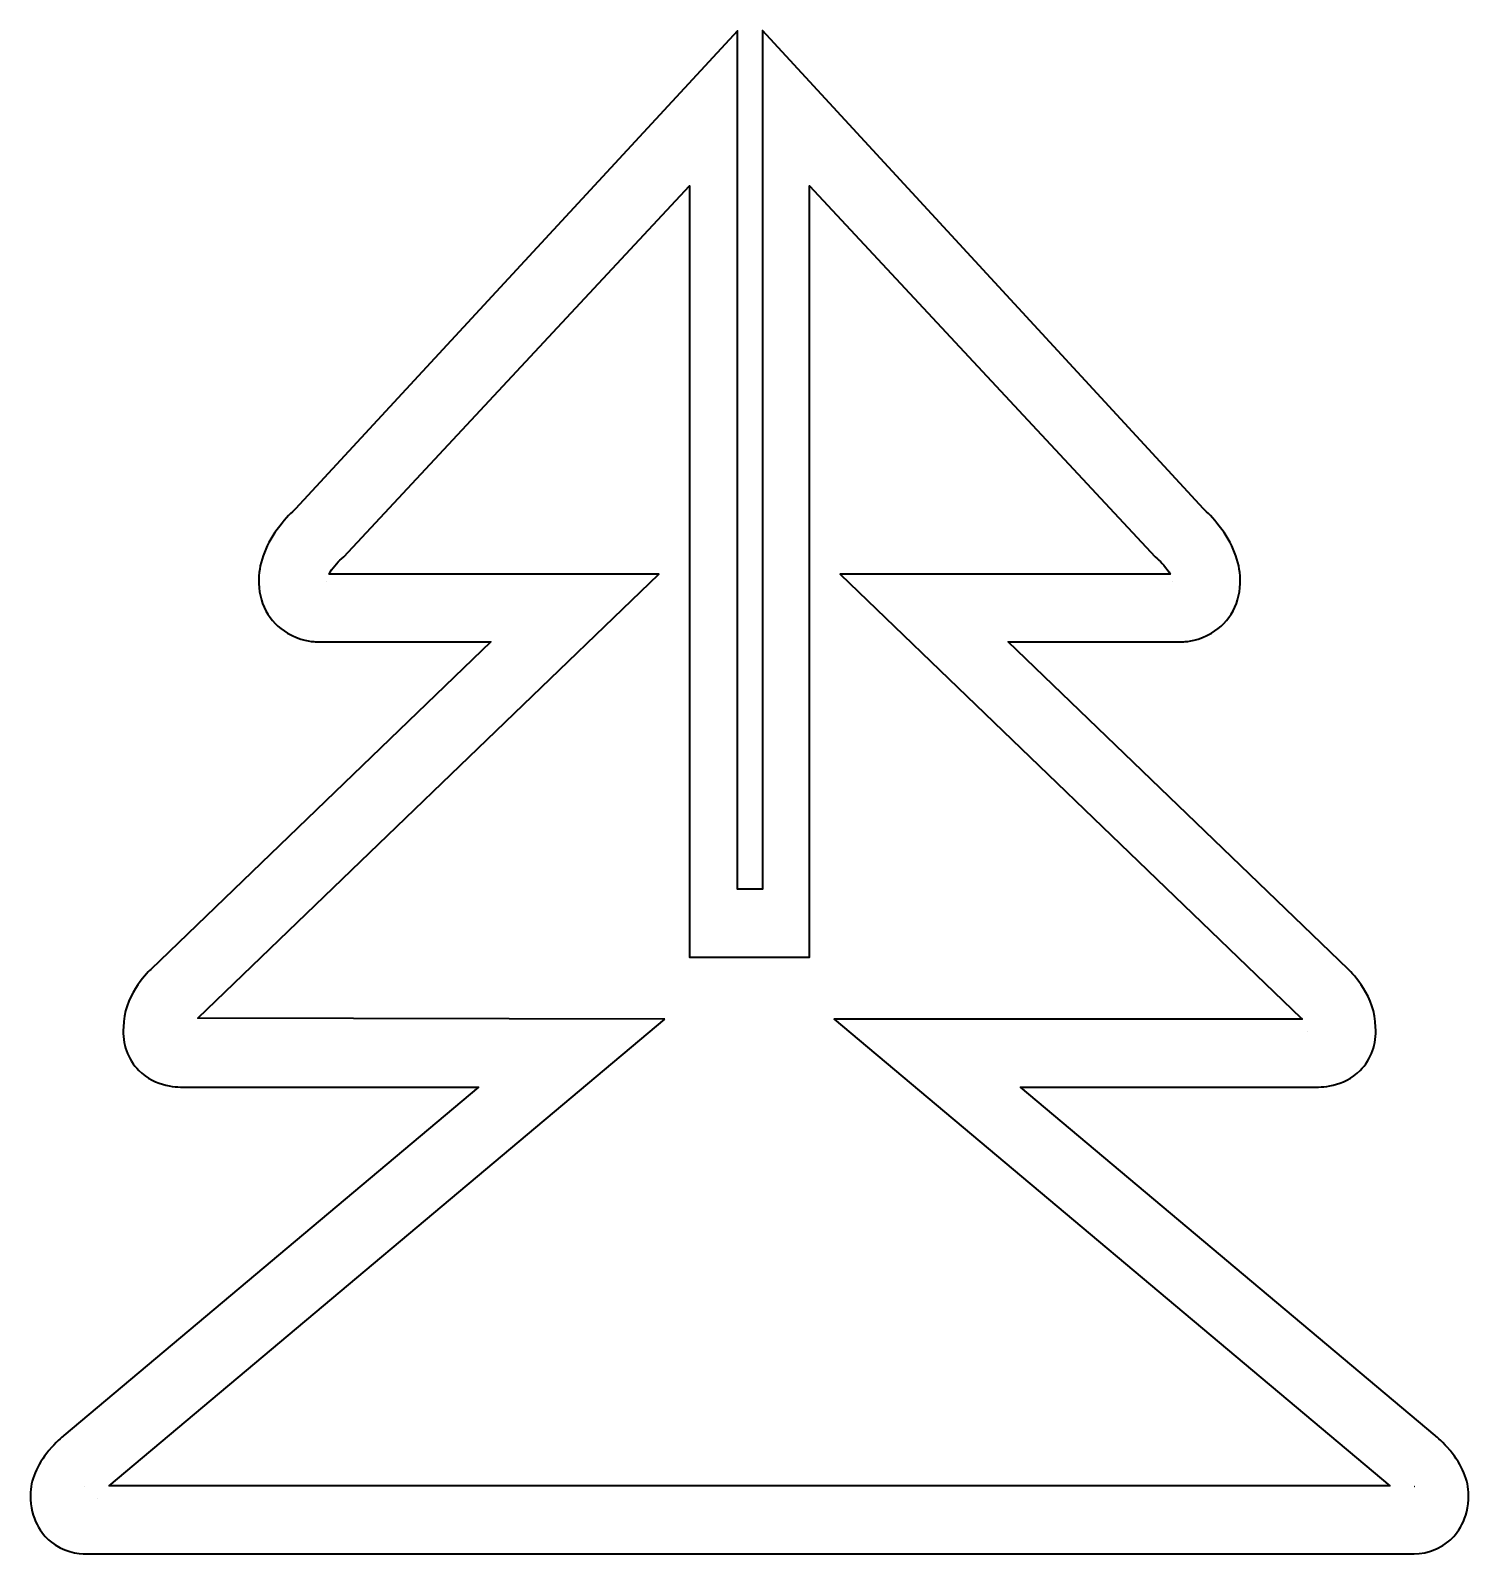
# Model space of a CAD drawing. Header units: inches. Extents: x -592 to 874, y -1247 to 561.
# Drawn here: x 51 to 874, y -1247 to -374 of the extents above; entities that cross this region are included whole.
import ezdxf

# ---------------------------------------------------------------- set-up
doc = ezdxf.new("R2010")
doc.units = ezdxf.units.IN
doc.header["$MEASUREMENT"] = 0
doc.layers.add('Layer 1', color=7, linetype='Continuous')

# ---------------------------------------------------------------- blocks, each defined once
blk = doc.blocks.new('block 2')
at = {"layer": 'Layer 1', "color": 250, "lineweight": 35}
for points, knots in [([(82.95, -1246.3), (77.45, -1246.3), (69.17, -1245.08), (61.94, -1239.05), (56.76, -1234.73), (50.59, -1226.62), (50.59, -1212.54), (50.59, -1204.07), (54.15, -1195.51), (61.16, -1187.11), (65, -1182.51), (68.75, -1179.3), (69.71, -1178.5), (69.71, -1178.5), (307.08, -979.06), (307.08, -979.06), (307.08, -979.06), (139.89, -979.06), (139.89, -979.06), (135.25, -979.3), (122.1, -979.04), (112.52, -969.49), (106.22, -963.2), (103.13, -954.44), (103.77, -944.72), (103.97, -927.41), (116.72, -914.27), (119.39, -911.7), (119.39, -911.7), (314, -724.25), (314, -724.25), (314, -724.25), (214.2, -724.25), (214.2, -724.25), (214.2, -724.25), (213.63, -724.21), (213.63, -724.21), (211.69, -724.1), (204.81, -723.41), (197.76, -719.28), (186.93, -712.94), (180.91, -701.7), (181.24, -688.45), (181.5, -678.18), (185.54, -667.94), (193.23, -658), (196.8, -653.37), (200.31, -649.95), (202.31, -648.14), (202.31, -648.14), (455.21, -374.47), (455.21, -374.47), (455.21, -374.47), (455.21, -865.87), (455.21, -865.87), (455.21, -865.87), (469.66, -865.87), (469.66, -865.87), (469.66, -865.87), (469.66, -374.33), (469.66, -374.33), (469.66, -374.33), (721.96, -648.13), (721.96, -648.13), (723.96, -649.94), (727.47, -653.37), (731.05, -658), (738.74, -667.94), (742.77, -678.18), (743.03, -688.45), (743.37, -701.7), (737.35, -712.94), (726.51, -719.28), (719.47, -723.41), (712.59, -724.1), (710.65, -724.21), (710.65, -724.21), (710.08, -724.25), (710.08, -724.25), (710.08, -724.25), (610.28, -724.25), (610.28, -724.25), (610.28, -724.25), (804.87, -911.68), (804.87, -911.68), (807.49, -914.19), (820.31, -927.36), (820.51, -944.72), (821.15, -954.44), (818.06, -963.2), (811.76, -969.49), (802.18, -979.04), (789.03, -979.3), (784.39, -979.06), (784.39, -979.06), (617.2, -979.06), (617.2, -979.06), (617.2, -979.06), (854.57, -1178.5), (854.57, -1178.5), (855.52, -1179.3), (859.28, -1182.51), (863.11, -1187.11), (870.13, -1195.51), (873.69, -1204.07), (873.69, -1212.54), (873.69, -1226.62), (867.52, -1234.73), (862.34, -1239.05), (853.39, -1246.51), (842.85, -1246.61), (837.94, -1246.14), (837.94, -1246.14), (86.34, -1246.14), (86.34, -1246.14), (85.4, -1246.23), (84.25, -1246.3), (82.95, -1246.3)], [0, 0, 0, 0, 1, 1, 1, 2, 2, 2, 3, 3, 3, 4, 4, 4, 5, 5, 5, 6, 6, 6, 7, 7, 7, 8, 8, 8, 9, 9, 9, 10, 10, 10, 11, 11, 11, 12, 12, 12, 13, 13, 13, 14, 14, 14, 15, 15, 15, 16, 16, 16, 17, 17, 17, 18, 18, 18, 19, 19, 19, 20, 20, 20, 21, 21, 21, 22, 22, 22, 23, 23, 23, 24, 24, 24, 25, 25, 25, 26, 26, 26, 27, 27, 27, 28, 28, 28, 29, 29, 29, 30, 30, 30, 31, 31, 31, 32, 32, 32, 33, 33, 33, 34, 34, 34, 35, 35, 35, 36, 36, 36, 37, 37, 37, 38, 38, 38, 39, 39, 39, 39]), ([(413.59, -940.25), (413.59, -940.25), (95.72, -1207.34), (95.72, -1207.34), (95.72, -1207.34), (828.56, -1207.34), (828.56, -1207.34), (828.56, -1207.34), (510.69, -940.25), (510.69, -940.25), (510.69, -940.25), (778.54, -940.25), (778.54, -940.25), (778.35, -940.03), (778.17, -939.85), (778.02, -939.7), (778.02, -939.7), (777.98, -939.67), (777.98, -939.67), (777.98, -939.67), (514.06, -685.44), (514.06, -685.44), (514.06, -685.44), (702.85, -685.44), (702.85, -685.44), (701, -682.12), (697.73, -678.38), (695.67, -676.68), (695.67, -676.68), (694.33, -675.57), (694.33, -675.57), (694.33, -675.57), (496.43, -463.26), (496.43, -463.26), (496.43, -463.26), (496.43, -904.67), (496.43, -904.67), (496.43, -904.67), (427.87, -904.67), (427.87, -904.67), (427.87, -904.67), (427.87, -463.26), (427.87, -463.26), (427.87, -463.26), (229.86, -675.68), (229.86, -675.68), (229.86, -675.68), (228.64, -676.65), (228.64, -676.65), (226.04, -678.89), (223.14, -682.42), (221.46, -685.44), (221.46, -685.44), (410.22, -685.44), (410.22, -685.44), (410.22, -685.44), (146.38, -939.59), (146.38, -939.59), (146.38, -939.59), (413.59, -940.25), (413.59, -940.25)], [0, 0, 0, 0, 1, 1, 1, 2, 2, 2, 3, 3, 3, 4, 4, 4, 5, 5, 5, 6, 6, 6, 7, 7, 7, 8, 8, 8, 9, 9, 9, 10, 10, 10, 11, 11, 11, 12, 12, 12, 13, 13, 13, 14, 14, 14, 15, 15, 15, 16, 16, 16, 17, 17, 17, 18, 18, 18, 19, 19, 19, 20, 20, 20, 20]), ([(220.04, -689.63), (220.04, -689.63), (220.04, -689.63), (220.04, -689.63), (220.04, -689.63), (220.04, -689.63), (220.04, -689.63)], [0, 0, 0, 0, 1, 1, 1, 2, 2, 2, 2]), ([(704.24, -689.63), (704.24, -689.63), (704.24, -689.63), (704.24, -689.63), (704.24, -689.63), (704.24, -689.63), (704.24, -689.63)], [0, 0, 0, 0, 1, 1, 1, 2, 2, 2, 2]), ([(781.79, -947.31), (781.79, -947.31), (781.79, -947.31), (781.79, -947.31), (781.79, -947.31), (781.79, -947.31), (781.79, -947.31)], [0, 0, 0, 0, 1, 1, 1, 2, 2, 2, 2]), ([(81.72, -1207.65), (81.72, -1207.65), (81.72, -1207.65), (81.72, -1207.65), (81.72, -1207.65), (81.72, -1207.65), (81.72, -1207.65)], [0, 0, 0, 0, 1, 1, 1, 2, 2, 2, 2]), ([(842.53, -1207.65), (842.53, -1207.65), (842.56, -1207.65), (842.56, -1207.65), (842.55, -1207.65), (842.54, -1207.65), (842.53, -1207.65)], [0, 0, 0, 0, 1, 1, 1, 2, 2, 2, 2]), ([(89.08, -1214.69), (89.08, -1214.69), (89.08, -1214.69), (89.08, -1214.69), (89.08, -1214.69), (89.08, -1214.69), (89.08, -1214.69)], [0, 0, 0, 0, 1, 1, 1, 2, 2, 2, 2])]:
    blk.add_open_spline(points, degree=3, knots=knots, dxfattribs=at)

msp = doc.modelspace()

# ---------------------------------------------------------------- block references
at = {"layer": 'Layer 1'}
msp.add_blockref('block 2', (0, 0), dxfattribs=at)

doc.saveas('drawing.dxf')
